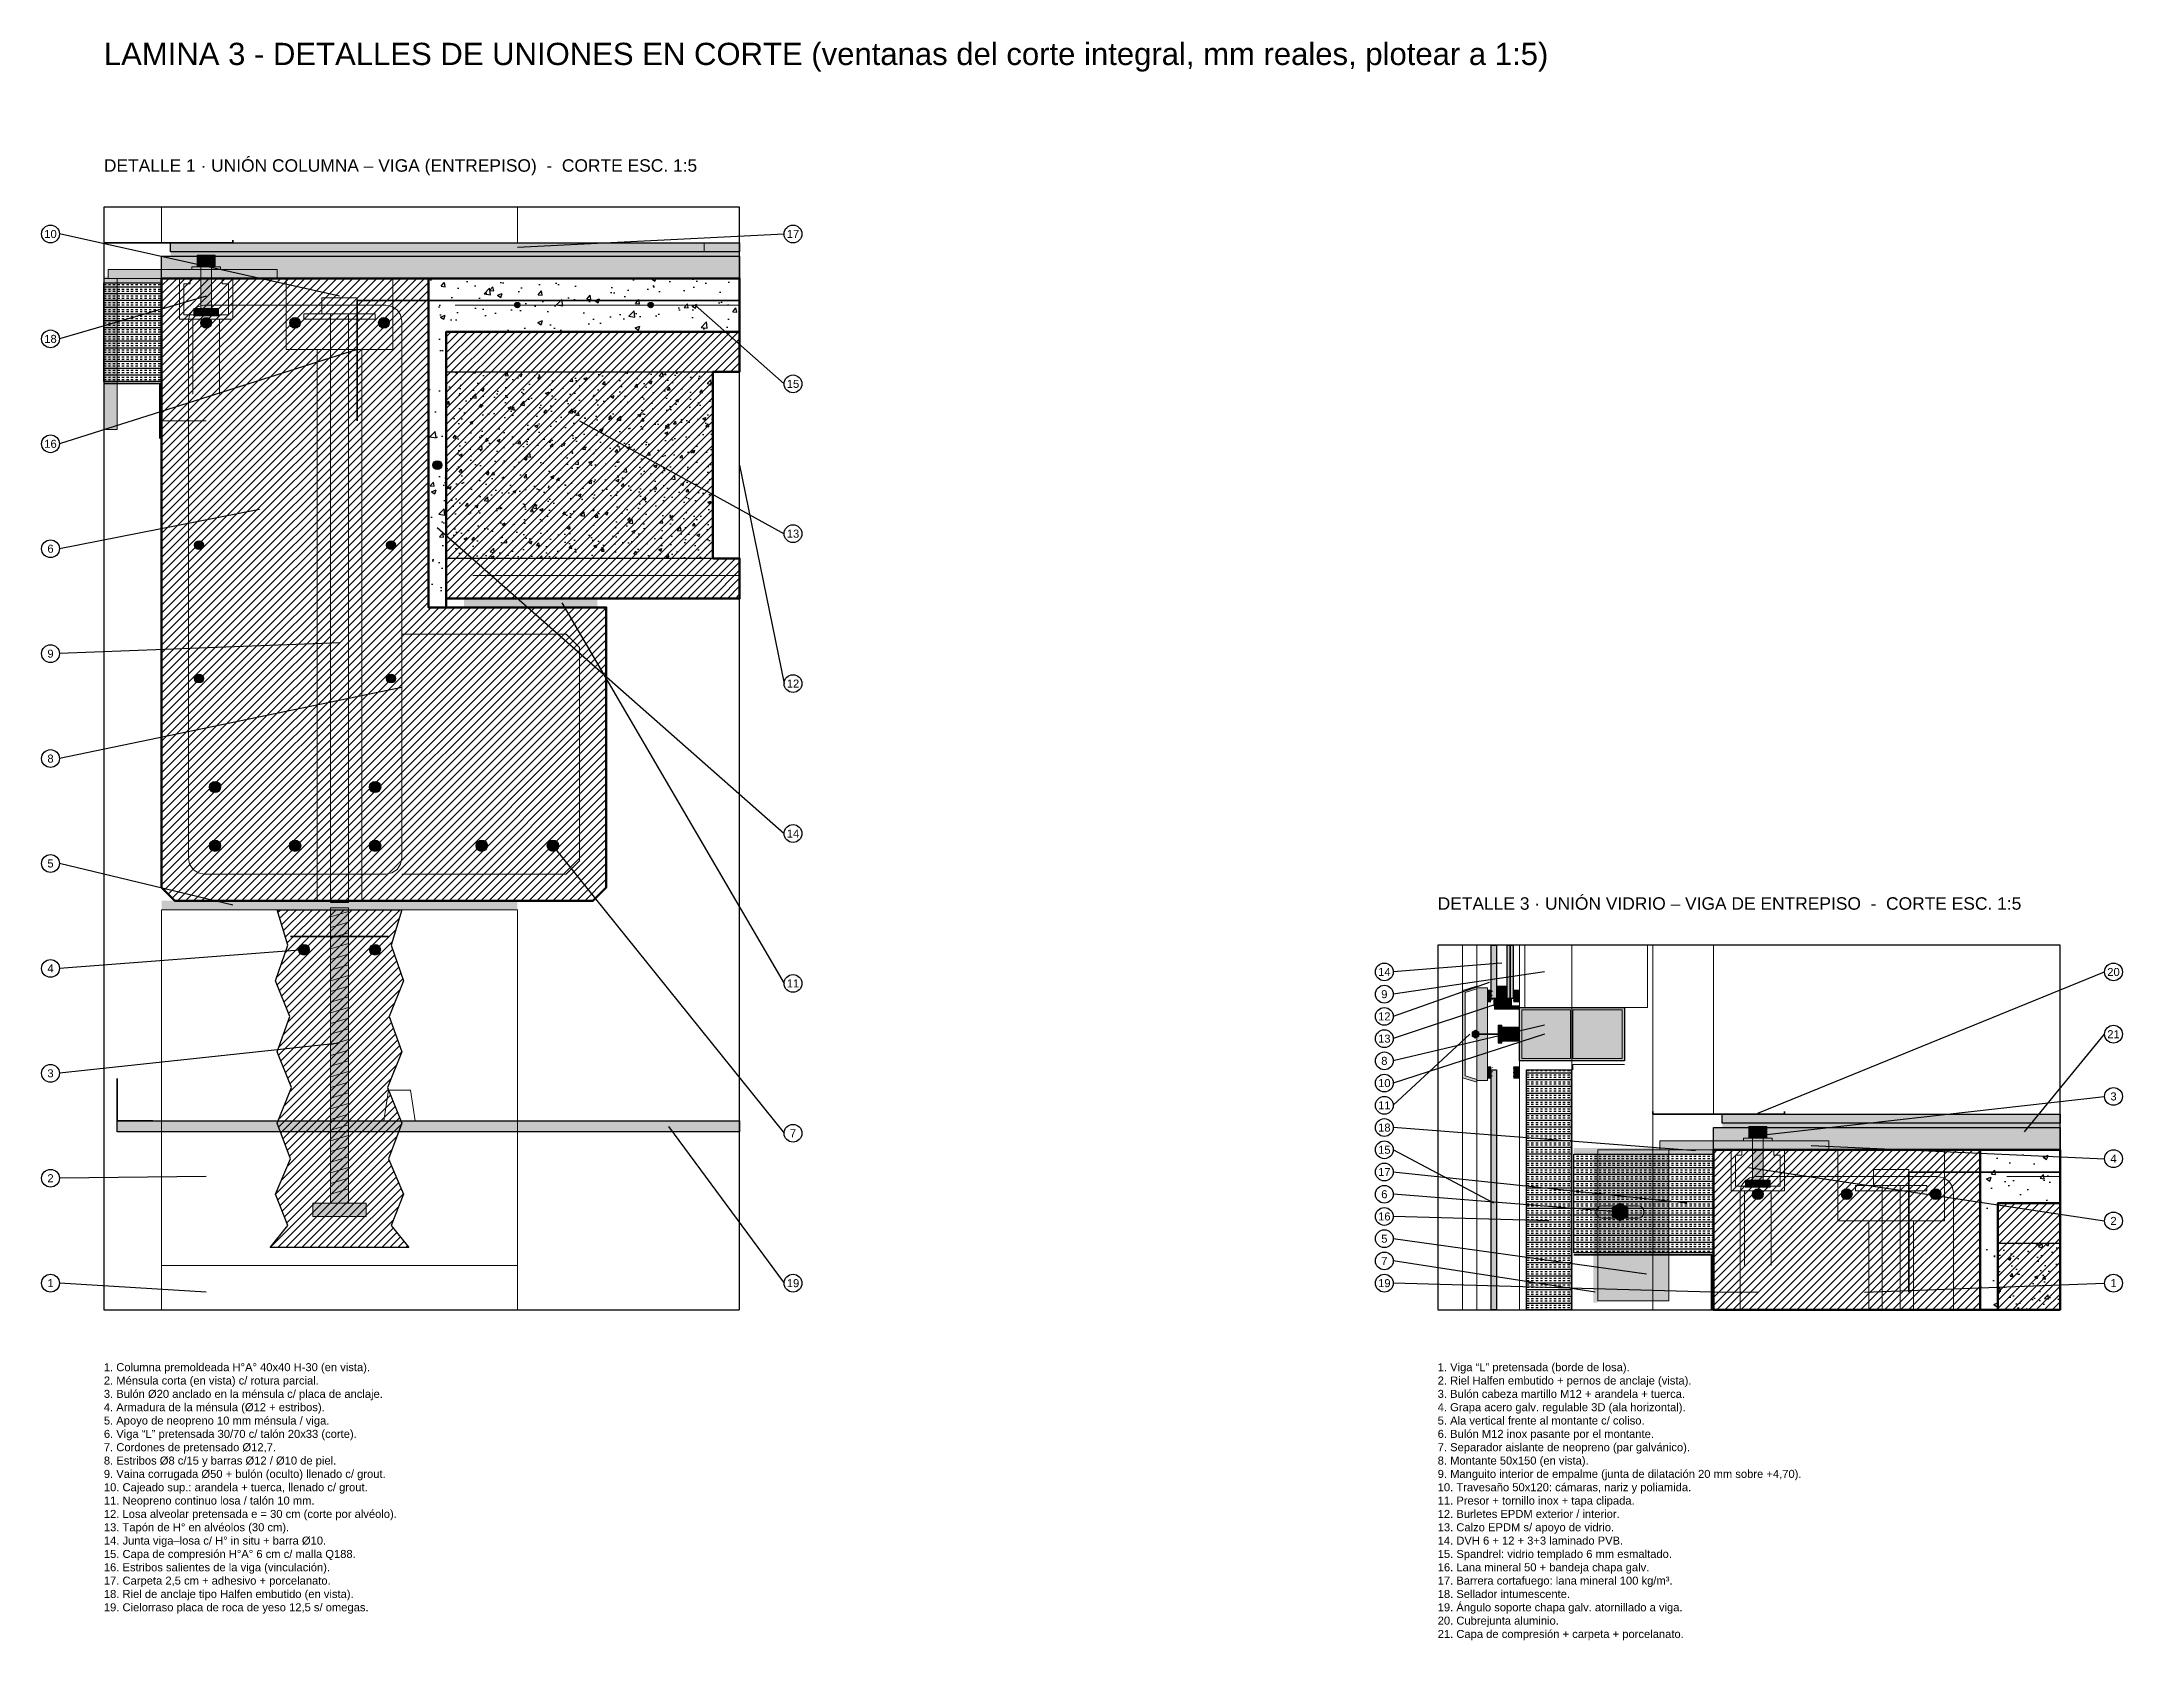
# Model space of a CAD drawing. Header units: millimetres. Extents: x -70 to 3600, y -372 to 1426.
# Drawn here: x -70 to 2270, y -372 to 1426 of the extents above; entities that cross this region are included whole.
import ezdxf
from ezdxf.enums import TextEntityAlignment as Align

# ---------------------------------------------------------------- set-up
doc = ezdxf.new("R2010")
doc.units = ezdxf.units.MM
doc.linetypes.add('DASHED', pattern=[1.524, 1.27, -0.254])
for name, color, linetype in [('A-ACERO', 250, 'Continuous'), ('A-AISLACION', 40, 'Continuous'), ('A-ALUMINIO', 253, 'Continuous'), ('A-ARMADURAS', 14, 'Continuous'), ('A-CONTORNOS', 7, 'Continuous'), ('A-HORMIGON-INSITU', 33, 'Continuous'), ('A-HORMIGON-PREMOLDEADO', 8, 'Continuous'), ('A-HORMIGON-SIMPLE', 9, 'Continuous'), ('A-MORTERO-CARPETAS', 252, 'Continuous'), ('A-NEOPRENO-SELLADORES', 7, 'Continuous'), ('A-OCULTO', 8, 'DASHED'), ('A-SELLADOR-INTUMESCENTE', 1, 'Continuous'), ('A-SOLADOS', 31, 'Continuous'), ('A-VIDRIO', 4, 'Continuous'), ('A-VISTA', 8, 'Continuous'), ('A-YESO', 254, 'Continuous'), ('X-MARCO', 8, 'DASHED'), ('X-REFERENCIAS', 1, 'Continuous'), ('X-TEXTOS', 7, 'Continuous')]:
    doc.layers.add(name, color=color, linetype=linetype)
doc.styles.add('ARIAL', font='arial.ttf')

msp = doc.modelspace()

# ---------------------------------------------------------------- hatches: boundary and pattern name
at = {"layer": 'A-ACERO', "true_color": 0x8d959c}
h = msp.add_hatch(color=252, dxfattribs=at)
h.dxf.hatch_style = 1
h.paths.add_polyline_path([(5, 1170), (195, 1170), (195, 1160), (5, 1160)])
at = {"layer": 'A-ACERO', "true_color": 0xb4bac0}
h = msp.add_hatch(color=9, dxfattribs=at)
h.dxf.hatch_style = 1
h.paths.add_polyline_path([(99, 1173), (131, 1173), (131, 1170), (99, 1170)])
h = msp.add_hatch(color=9, dxfattribs=at)
h.dxf.hatch_style = 1
h.paths.add_polyline_path([(105, 1186), (125, 1186), (125, 1173), (105, 1173)])
h = msp.add_hatch(color=9, dxfattribs=at)
h.dxf.hatch_style = 1
h.paths.add_polyline_path([(109, 1186), (121, 1186), (121, 1120), (109, 1120)])
at = {"layer": 'A-ACERO', "true_color": 0x8d959c}
h = msp.add_hatch(color=252, dxfattribs=at)
h.dxf.hatch_style = 1
h.paths.add_polyline_path([(15, 1160), (15, 990), (0, 990), (0, 1160)])
at = {"layer": 'A-ACERO', "true_color": 0xb4bac0}
h = msp.add_hatch(color=9, dxfattribs=at)
h.dxf.hatch_style = 1
h.paths.add_polyline_path([(101, 1126), (129, 1126), (129, 1118), (101, 1118)])
at = {"layer": 'A-ACERO', "true_color": 0x4a4f55}
h = msp.add_hatch(color=251, dxfattribs=at)
h.dxf.hatch_style = 1
h.paths.add_polyline_path([(255, 452), (275, 452), (275, 120), (255, 120)])
at = {"layer": 'A-ACERO', "true_color": 0xb4bac0}
h = msp.add_hatch(color=9, dxfattribs=at)
h.dxf.hatch_style = 1
h.paths.add_polyline_path([(1546.4, 307.8), (1542.5, 305.5), (1538.6, 307.8), (1538.6, 312.2), (1542.5, 314.5), (1546.4, 312.2)])
at = {"layer": 'A-ACERO', "true_color": 0x4a4f55}
h = msp.add_hatch(color=251, dxfattribs=at)
h.dxf.hatch_style = 1
h.paths.add_polyline_path([(1650, 270), (1652, 270), (1652, 0), (1650, 0)])
at = {"layer": 'A-ACERO', "true_color": 0x8d959c}
h = msp.add_hatch(color=252, dxfattribs=at)
h.dxf.hatch_style = 1
h.paths.add_polyline_path([(1750, 190), (1940, 190), (1940, 180), (1750, 180)])
at = {"layer": 'A-ACERO', "true_color": 0xb4bac0}
h = msp.add_hatch(color=9, dxfattribs=at)
h.dxf.hatch_style = 1
h.paths.add_polyline_path([(1844, 193), (1876, 193), (1876, 190), (1844, 190)])
h = msp.add_hatch(color=9, dxfattribs=at)
h.dxf.hatch_style = 1
h.paths.add_polyline_path([(1850, 206), (1870, 206), (1870, 193), (1850, 193)])
h = msp.add_hatch(color=9, dxfattribs=at)
h.dxf.hatch_style = 1
h.paths.add_polyline_path([(1854, 206), (1866, 206), (1866, 140), (1854, 140)])
at = {"layer": 'A-ACERO', "true_color": 0x8d959c}
h = msp.add_hatch(color=252, dxfattribs=at)
h.dxf.hatch_style = 1
h.paths.add_polyline_path([(1680, 180), (1760, 180), (1760, 10), (1680, 10)])
at = {"layer": 'A-ACERO', "true_color": 0xb4bac0}
h = msp.add_hatch(color=9, dxfattribs=at)
h.dxf.hatch_style = 1
h.paths.add_polyline_path([(1846, 146), (1874, 146), (1874, 138), (1846, 138)])
at = {"layer": 'A-ACERO', "true_color": 0x4a4f55}
h = msp.add_hatch(color=251, dxfattribs=at)
h.dxf.hatch_style = 1
h.paths.add_polyline_path([(235, 120), (295, 120), (295, 105), (235, 105)])
at = {"layer": 'A-ACERO', "true_color": 0xb4bac0}
h = msp.add_hatch(color=9, dxfattribs=at)
h.dxf.hatch_style = 1
h.paths.add_polyline_path([(1713.7, 105), (1705, 100), (1696.3, 105), (1696.3, 115), (1705, 120), (1713.7, 115)])
at = {"layer": 'A-AISLACION'}
h = msp.add_hatch(dxfattribs=at)
h.set_pattern_fill('INSUL', color=256, scale=0.8)
h.paths.add_polyline_path([(65, 1155), (65, 1044), (0, 1044), (0, 1155)])
h = msp.add_hatch(dxfattribs=at)
h.set_pattern_fill('INSUL', color=256, scale=0.8)
h.paths.add_polyline_path([(1600, 270), (1650, 270), (1650, 0), (1600, 0)])
h = msp.add_hatch(dxfattribs=at)
h.set_pattern_fill('INSUL', color=256, scale=0.8)
h.paths.add_polyline_path([(1653, 175), (1810, 175), (1810, 64), (1653, 64)])
at = {"layer": 'A-ALUMINIO', "true_color": 0xc3c9ce}
h = msp.add_hatch(color=9, dxfattribs=at)
h.dxf.hatch_style = 1
h.paths.add_polyline_path([(1528, 261), (1528, 359), (1544, 364), (1544, 361), (1531, 357), (1531, 263), (1544, 259), (1544, 256)])
at = {"layer": 'A-ALUMINIO', "true_color": 0x9aa3ab}
h = msp.add_hatch(color=253, dxfattribs=at)
h.dxf.hatch_style = 1
h.paths.add_polyline_path([(1544, 362), (1556, 362), (1556, 258), (1544, 258)])
h = msp.add_hatch(color=253, dxfattribs=at)
h.dxf.hatch_style = 1
h.paths.add_polyline_path([(1566.6, 364), (1577.4, 364), (1577.4, 355), (1566.6, 355)])
at = {"layer": 'A-ALUMINIO', "true_color": 0xe9e2c3}
h = msp.add_hatch(color=254, dxfattribs=at)
h.dxf.hatch_style = 1
h.paths.add_polyline_path([(1568.5, 362.5), (1575.5, 362.5), (1575.5, 356.5), (1568.5, 356.5)])
at = {"layer": 'A-ALUMINIO', "true_color": 0x9aa3ab}
h = msp.add_hatch(color=253, dxfattribs=at)
h.dxf.hatch_style = 1
h.paths.add_polyline_path([(1564, 342), (1592, 342), (1592, 338), (1564, 338)])
h = msp.add_hatch(color=253, dxfattribs=at)
h.dxf.hatch_style = 1
h.paths.add_polyline_path([(1592, 340), (1710, 340), (1710, 280), (1592, 280)])
h = msp.add_hatch(color=253, dxfattribs=at)
h.dxf.hatch_style = 1
h.paths.add_polyline_path([(1572, 318), (1592, 318), (1592, 302), (1572, 302)])
at = {"layer": 'A-ARMADURAS'}
h = msp.add_hatch(color=256, dxfattribs=at)
h.dxf.hatch_style = 1
edge = h.paths.add_edge_path()
edge.add_arc((465, 1130), 3, 0, 360)
h = msp.add_hatch(color=256, dxfattribs=at)
h.dxf.hatch_style = 1
edge = h.paths.add_edge_path()
edge.add_arc((615, 1130), 3, 0, 360)
h = msp.add_hatch(color=256, dxfattribs=at)
h.dxf.hatch_style = 1
edge = h.paths.add_edge_path()
edge.add_arc((115, 1110), 6, 0, 360)
h = msp.add_hatch(color=256, dxfattribs=at)
h.dxf.hatch_style = 1
edge = h.paths.add_edge_path()
edge.add_arc((215, 1110), 6, 0, 360)
h = msp.add_hatch(color=256, dxfattribs=at)
h.dxf.hatch_style = 1
edge = h.paths.add_edge_path()
edge.add_arc((315, 1110), 6, 0, 360)
h = msp.add_hatch(color=256, dxfattribs=at)
h.dxf.hatch_style = 1
edge = h.paths.add_edge_path()
edge.add_arc((375, 950), 5, 0, 360)
h = msp.add_hatch(color=256, dxfattribs=at)
h.dxf.hatch_style = 1
edge = h.paths.add_edge_path()
edge.add_arc((107, 860), 5, 0, 360)
h = msp.add_hatch(color=256, dxfattribs=at)
h.dxf.hatch_style = 1
edge = h.paths.add_edge_path()
edge.add_arc((323, 860), 5, 0, 360)
h = msp.add_hatch(color=256, dxfattribs=at)
h.dxf.hatch_style = 1
edge = h.paths.add_edge_path()
edge.add_arc((107, 710), 5, 0, 360)
h = msp.add_hatch(color=256, dxfattribs=at)
h.dxf.hatch_style = 1
edge = h.paths.add_edge_path()
edge.add_arc((323, 710), 5, 0, 360)
h = msp.add_hatch(color=256, dxfattribs=at)
h.dxf.hatch_style = 1
edge = h.paths.add_edge_path()
edge.add_arc((125, 588), 6.35, 0, 360)
h = msp.add_hatch(color=256, dxfattribs=at)
h.dxf.hatch_style = 1
edge = h.paths.add_edge_path()
edge.add_arc((305, 588), 6.35, 0, 360)
h = msp.add_hatch(color=256, dxfattribs=at)
h.dxf.hatch_style = 1
edge = h.paths.add_edge_path()
edge.add_arc((125, 522), 6.35, 0, 360)
h = msp.add_hatch(color=256, dxfattribs=at)
h.dxf.hatch_style = 1
edge = h.paths.add_edge_path()
edge.add_arc((215, 522), 6.35, 0, 360)
h = msp.add_hatch(color=256, dxfattribs=at)
h.dxf.hatch_style = 1
edge = h.paths.add_edge_path()
edge.add_arc((305, 522), 6.35, 0, 360)
h = msp.add_hatch(color=256, dxfattribs=at)
h.dxf.hatch_style = 1
edge = h.paths.add_edge_path()
edge.add_arc((425, 522), 6.35, 0, 360)
h = msp.add_hatch(color=256, dxfattribs=at)
h.dxf.hatch_style = 1
edge = h.paths.add_edge_path()
edge.add_arc((505, 522), 6.35, 0, 360)
h = msp.add_hatch(color=256, dxfattribs=at)
h.dxf.hatch_style = 1
edge = h.paths.add_edge_path()
edge.add_arc((225, 405), 6, 0, 360)
h = msp.add_hatch(color=256, dxfattribs=at)
h.dxf.hatch_style = 1
edge = h.paths.add_edge_path()
edge.add_arc((305, 405), 6, 0, 360)
h = msp.add_hatch(color=256, dxfattribs=at)
h.dxf.hatch_style = 1
edge = h.paths.add_edge_path()
edge.add_arc((1860, 130), 6, 0, 360)
h = msp.add_hatch(color=256, dxfattribs=at)
h.dxf.hatch_style = 1
edge = h.paths.add_edge_path()
edge.add_arc((1960, 130), 6, 0, 360)
h = msp.add_hatch(color=256, dxfattribs=at)
h.dxf.hatch_style = 1
edge = h.paths.add_edge_path()
edge.add_arc((2060, 130), 6, 0, 360)
at = {"layer": 'A-CONTORNOS', "true_color": 0x8d8d8d}
h = msp.add_hatch(color=252, dxfattribs=at)
h.dxf.hatch_style = 1
h.paths.add_polyline_path([(75, 1190), (715, 1190), (715, 1185), (75, 1185)])
h = msp.add_hatch(color=252, dxfattribs=at)
h.dxf.hatch_style = 1
h.paths.add_polyline_path([(1820, 210), (2200, 210), (2200, 205), (1820, 205)])
at = {"layer": 'A-HORMIGON-INSITU'}
h = msp.add_hatch(dxfattribs=at)
h.set_pattern_fill('AR-CONC', color=256, scale=0.3)
h.paths.add_polyline_path([(365, 1160), (715, 1160), (715, 1100), (385, 1100), (385, 790), (365, 790)])
h = msp.add_hatch(dxfattribs=at)
h.set_pattern_fill('AR-CONC', color=256, scale=0.3)
h.paths.add_polyline_path([(2110, 180), (2200, 180), (2200, 120), (2130, 120), (2130, 0), (2110, 0)])
at = {"layer": 'A-HORMIGON-PREMOLDEADO'}
h = msp.add_hatch(dxfattribs=at)
h.set_pattern_fill('ANSI31', color=256, scale=2)
h.paths.add_polyline_path([(65, 475), (65, 1160), (365, 1160), (365, 790), (565, 790), (565, 475), (550, 460), (80, 460)])
h = msp.add_hatch(dxfattribs=at)
h.set_pattern_fill('ANSI31', color=256, scale=2)
h.paths.add_polyline_path([(385, 1100), (715, 1100), (715, 1055), (685, 1055), (685, 845), (715, 845), (715, 800), (385, 800)])
h = msp.add_hatch(dxfattribs=at)
h.set_pattern_fill('ANSI31', color=256, scale=2)
h.paths.add_polyline_path([(207, 95), (193, 130), (210, 170), (195, 210), (211, 250), (195, 290), (209, 330), (193, 370), (207, 410), (195, 450), (335, 450), (323, 410), (337, 370), (321, 330), (335, 290), (319, 250), (335, 210), (320, 170), (337, 130), (323, 95), (343, 70), (187, 70)])
h = msp.add_hatch(dxfattribs=at)
h.set_pattern_fill('ANSI31', color=256, scale=2)
h.paths.add_polyline_path([(1810, 180), (2110, 180), (2110, 0), (1810, 0)])
h = msp.add_hatch(dxfattribs=at)
h.set_pattern_fill('ANSI31', color=256, scale=2)
h.paths.add_polyline_path([(2130, 120), (2200, 120), (2200, 0), (2130, 0)])
at = {"layer": 'A-HORMIGON-SIMPLE'}
h = msp.add_hatch(dxfattribs=at)
h.set_pattern_fill('AR-CONC', color=256, scale=0.2)
h.paths.add_polyline_path([(385, 1055), (685, 1055), (685, 845), (385, 845)])
h = msp.add_hatch(dxfattribs=at)
h.set_pattern_fill('AR-CONC', color=256, scale=0.2)
h.paths.add_polyline_path([(2130, 75), (2200, 75), (2200, 0), (2130, 0)])
at = {"layer": 'A-MORTERO-CARPETAS'}
h = msp.add_hatch(dxfattribs=at)
h.set_pattern_fill('AR-SAND', color=256, scale=0.15)
h.paths.add_polyline_path([(65, 1185), (715, 1185), (715, 1160), (65, 1160)])
h = msp.add_hatch(dxfattribs=at)
h.set_pattern_fill('AR-SAND', color=256, scale=0.15)
h.paths.add_polyline_path([(1810, 205), (2200, 205), (2200, 180), (1810, 180)])
at = {"layer": 'A-NEOPRENO-SELLADORES', "true_color": 0x151515}
h = msp.add_hatch(color=250, dxfattribs=at)
h.dxf.hatch_style = 1
h.paths.add_polyline_path([(405, 800), (555, 800), (555, 790), (405, 790)])
h = msp.add_hatch(color=250, dxfattribs=at)
h.dxf.hatch_style = 1
h.paths.add_polyline_path([(65, 460), (465, 460), (465, 450), (65, 450)])
at = {"layer": 'A-NEOPRENO-SELLADORES', "true_color": 0x222222}
h = msp.add_hatch(color=250, dxfattribs=at)
h.dxf.hatch_style = 1
h.paths.add_polyline_path([(1556, 360), (1560, 360), (1560, 346), (1556, 346)])
at = {"layer": 'A-NEOPRENO-SELLADORES', "true_color": 0x151515}
h = msp.add_hatch(color=250, dxfattribs=at)
h.dxf.hatch_style = 1
h.paths.add_polyline_path([(1566, 364), (1566.6, 364), (1566.6, 355), (1566, 355)])
at = {"layer": 'A-NEOPRENO-SELLADORES', "true_color": 0x555555}
h = msp.add_hatch(color=251, dxfattribs=at)
h.dxf.hatch_style = 1
h.paths.add_polyline_path([(1566, 355), (1578, 355), (1578, 350), (1566, 350)])
at = {"layer": 'A-NEOPRENO-SELLADORES', "true_color": 0x151515}
h = msp.add_hatch(color=250, dxfattribs=at)
h.dxf.hatch_style = 1
h.paths.add_polyline_path([(1577.4, 364), (1578, 364), (1578, 355), (1577.4, 355)])
at = {"layer": 'A-NEOPRENO-SELLADORES', "true_color": 0x222222}
h = msp.add_hatch(color=250, dxfattribs=at)
h.dxf.hatch_style = 1
h.paths.add_polyline_path([(1585, 360), (1592, 360), (1592, 346), (1585, 346)])
at = {"layer": 'A-NEOPRENO-SELLADORES', "true_color": 0x333333}
h = msp.add_hatch(color=250, dxfattribs=at)
h.dxf.hatch_style = 1
h.paths.add_polyline_path([(1563, 350), (1583, 350), (1583, 342), (1563, 342)])
at = {"layer": 'A-NEOPRENO-SELLADORES', "true_color": 0x3c4650}
h = msp.add_hatch(color=149, dxfattribs=at)
h.dxf.hatch_style = 1
h.paths.add_polyline_path([(1568, 320), (1572, 320), (1572, 300), (1568, 300)])
at = {"layer": 'A-NEOPRENO-SELLADORES', "true_color": 0x222222}
h = msp.add_hatch(color=250, dxfattribs=at)
h.dxf.hatch_style = 1
h.paths.add_polyline_path([(1556, 274), (1560, 274), (1560, 260), (1556, 260)])
h = msp.add_hatch(color=250, dxfattribs=at)
h.dxf.hatch_style = 1
h.paths.add_polyline_path([(1585, 274), (1592, 274), (1592, 260), (1585, 260)])
at = {"layer": 'A-NEOPRENO-SELLADORES', "true_color": 0x151515}
h = msp.add_hatch(color=250, dxfattribs=at)
h.dxf.hatch_style = 1
h.paths.add_polyline_path([(1675, 182), (1680, 182), (1680, 8), (1675, 8)])
at = {"layer": 'A-SELLADOR-INTUMESCENTE', "true_color": 0xc0392b}
h = msp.add_hatch(color=22, dxfattribs=at)
h.dxf.hatch_style = 1
h.paths.add_polyline_path([(65, 1162), (65, 1155), (0, 1155), (0, 1162)])
h = msp.add_hatch(color=22, dxfattribs=at)
h.dxf.hatch_style = 1
h.paths.add_polyline_path([(1653, 182), (1810, 182), (1810, 175), (1653, 175)])
at = {"layer": 'A-SOLADOS', "true_color": 0xcdbb9c}
h = msp.add_hatch(color=9, dxfattribs=at)
h.dxf.hatch_style = 1
h.paths.add_polyline_path([(75, 1200), (715, 1200), (715, 1190), (75, 1190)])
h = msp.add_hatch(color=9, dxfattribs=at)
h.dxf.hatch_style = 1
h.paths.add_polyline_path([(1820, 220), (2200, 220), (2200, 210), (1820, 210)])
at = {"layer": 'A-VIDRIO', "true_color": 0xbfe3f0}
h = msp.add_hatch(color=254, dxfattribs=at)
h.dxf.hatch_style = 1
h.paths.add_polyline_path([(1560, 410), (1566, 410), (1566, 350), (1560, 350)])
h = msp.add_hatch(color=254, dxfattribs=at)
h.dxf.hatch_style = 1
h.paths.add_polyline_path([(1578, 410), (1581, 410), (1581, 350), (1578, 350)])
at = {"layer": 'A-VIDRIO', "true_color": 0xe8f3f7}
h = msp.add_hatch(color=7, dxfattribs=at)
h.dxf.hatch_style = 1
h.paths.add_polyline_path([(1581, 410), (1581.8, 410), (1581.8, 350), (1581, 350)])
at = {"layer": 'A-VIDRIO', "true_color": 0xbfe3f0}
h = msp.add_hatch(color=254, dxfattribs=at)
h.dxf.hatch_style = 1
h.paths.add_polyline_path([(1581.8, 410), (1584.8, 410), (1584.8, 350), (1581.8, 350)])
at = {"layer": 'A-VIDRIO', "true_color": 0x6f8796}
h = msp.add_hatch(color=252, dxfattribs=at)
h.dxf.hatch_style = 1
h.paths.add_polyline_path([(1560, 270), (1566, 270), (1566, 0), (1560, 0)])
at = {"layer": 'A-YESO', "true_color": 0xf2f2f2}
h = msp.add_hatch(color=7, dxfattribs=at)
h.dxf.hatch_style = 1
h.paths.add_polyline_path([(15, 212.5), (715, 212.5), (715, 200), (15, 200)])

# ---------------------------------------------------------------- linework, layer by layer
at = {"layer": 'A-ACERO', "lineweight": 13}
for points in [[(5, 1170), (195, 1170), (195, 1160), (5, 1160)], [(99, 1173), (131, 1173), (131, 1170), (99, 1170)], [(105, 1186), (125, 1186), (125, 1173), (105, 1173)], [(109, 1186), (121, 1186), (121, 1120), (109, 1120)], [(15, 1160), (15, 990), (0, 990), (0, 1160)], [(101, 1126), (129, 1126), (129, 1118), (101, 1118)], [(255, 452), (275, 452), (275, 120), (255, 120)], [(1546.4, 307.8), (1542.5, 305.5), (1538.6, 307.8), (1538.6, 312.2), (1542.5, 314.5), (1546.4, 312.2)], [(1750, 190), (1940, 190), (1940, 180), (1750, 180)], [(1844, 193), (1876, 193), (1876, 190), (1844, 190)], [(1850, 206), (1870, 206), (1870, 193), (1850, 193)], [(1854, 206), (1866, 206), (1866, 140), (1854, 140)], [(1680, 180), (1760, 180), (1760, 10), (1680, 10)], [(1846, 146), (1874, 146), (1874, 138), (1846, 138)], [(235, 120), (295, 120), (295, 105), (235, 105)], [(1713.7, 105), (1705, 100), (1696.3, 105), (1696.3, 115), (1705, 120), (1713.7, 115)]]:
    msp.add_lwpolyline(points, close=True, dxfattribs=at)
at = {"layer": 'A-AISLACION', "lineweight": 25}
for points in [[(65, 1155), (65, 1044), (0, 1044), (0, 1155)], [(1600, 270), (1650, 270), (1650, 0), (1600, 0)], [(1653, 175), (1810, 175), (1810, 64), (1653, 64)]]:
    msp.add_lwpolyline(points, close=True, dxfattribs=at)
at = {"layer": 'A-ALUMINIO', "lineweight": 13}
for points in [[(1528, 261), (1528, 359), (1544, 364), (1544, 361), (1531, 357), (1531, 263), (1544, 259), (1544, 256)], [(1544, 362), (1556, 362), (1556, 258), (1544, 258)], [(1566.6, 364), (1577.4, 364), (1577.4, 355), (1566.6, 355)], [(1564, 342), (1592, 342), (1592, 338), (1564, 338)], [(1572, 318), (1592, 318), (1592, 302), (1572, 302)]]:
    msp.add_lwpolyline(points, close=True, dxfattribs=at)
at = {"layer": 'A-ALUMINIO', "lineweight": 25}
msp.add_lwpolyline([(1592, 340), (1710, 340), (1710, 280), (1592, 280)], close=True, dxfattribs=at)
at = {"layer": 'A-ARMADURAS', "lineweight": 18}
for points in [[(317, 490), (323.9, 491.4), (329.7, 495.3), (333.6, 501.1), (335, 508), (335, 1112), (333.6, 1118.9), (329.7, 1124.7), (323.9, 1128.6), (317, 1130), (113, 1130), (106.1, 1128.6), (100.3, 1124.7), (96.4, 1118.9), (95, 1112), (95, 508), (96.4, 501.1), (100.3, 495.3), (106.1, 491.4), (113, 490), (317, 490)], [(395, 1130), (715, 1130)], [(415, 826), (715, 826)], [(335, 490), (520, 490), (535, 505), (535, 745), (520, 760), (335, 760)], [(2080, 0), (2080, 132), (2078.6, 138.9), (2074.7, 144.7), (2068.9, 148.6), (2062, 150), (1858, 150), (1851.1, 148.6), (1845.3, 144.7), (1841.4, 138.9), (1840, 132), (1840, 0)], [(2140, 150), (2200, 150)]]:
    msp.add_lwpolyline(points, dxfattribs=at)
at = {"layer": 'A-ARMADURAS', "lineweight": 35}
for points in [[(285, 1000), (285, 1135), (715, 1135)], [(210, 420), (320, 420)], [(2030, 20), (2030, 155), (2200, 155)]]:
    msp.add_lwpolyline(points, dxfattribs=at)
at = {"layer": 'A-ARMADURAS'}
for centre, radius in [((465, 1130), 3), ((615, 1130), 3), ((115, 1110), 6), ((215, 1110), 6), ((315, 1110), 6), ((375, 950), 5), ((107, 860), 5), ((323, 860), 5), ((107, 710), 5), ((323, 710), 5), ((125, 588), 6.35), ((305, 588), 6.35), ((125, 522), 6.35), ((215, 522), 6.35), ((305, 522), 6.35), ((425, 522), 6.35), ((505, 522), 6.35), ((225, 405), 6), ((305, 405), 6), ((1860, 130), 6), ((1960, 130), 6), ((2060, 130), 6)]:
    msp.add_circle(centre, radius, dxfattribs=at)
at = {"layer": 'A-CONTORNOS', "lineweight": 35}
for points in [[(0, 1200), (145, 1200), (145, 1203)], [(0, 1042), (63, 1042), (63, 980)], [(1546, 310), (1588, 310)], [(15, 260), (15, 212.5), (55, 212.5)], [(1742, 223), (1742, 220), (1890, 220), (1890, 223)], [(1653, 62), (1808, 62), (1808, 0)]]:
    msp.add_lwpolyline(points, dxfattribs=at)
at = {"layer": 'A-CONTORNOS', "lineweight": 18}
for points in [[(675, 1190), (675, 1200)], [(685, 1055), (715, 1055)], [(63, 1000), (115, 1000)], [(685, 845), (715, 845)], [(255, 442), (275, 448)], [(255, 430), (275, 436)], [(255, 418), (275, 424)], [(255, 406), (275, 412)], [(255, 394), (275, 400)], [(255, 382), (275, 388)], [(255, 370), (275, 376)], [(255, 358), (275, 364)], [(255, 346), (275, 352)], [(1560, 357.7), (1561.5, 358.7)], [(1560, 353), (1561.5, 354)], [(1585, 357.7), (1590.5, 358.7)], [(1585, 353), (1590.5, 354)], [(255, 334), (275, 340)], [(255, 322), (275, 328)], [(1560, 348.3), (1561.5, 349.3)], [(1585, 348.3), (1590.5, 349.3)], [(255, 310), (275, 316)], [(255, 298), (275, 304)], [(255, 286), (275, 292)], [(255, 274), (275, 280)], [(255, 262), (275, 268)], [(1560, 271.7), (1561.5, 272.7)], [(1560, 267), (1561.5, 268)], [(1560, 262.3), (1561.5, 263.3)], [(1585, 271.7), (1590.5, 272.7)], [(1585, 267), (1590.5, 268)], [(1585, 262.3), (1590.5, 263.3)], [(1652, 270), (1652, 276), (1710, 276)], [(255, 250), (275, 256)], [(255, 238), (275, 244)], [(305, 212.5), (315, 212.5), (320, 247), (345, 247), (350, 212.5), (360, 212.5)], [(255, 226), (275, 232)], [(255, 214), (275, 220)], [(705, 212.5), (715, 212.5)], [(255, 202), (275, 208)], [(255, 190), (275, 196)], [(255, 178), (275, 184)], [(255, 166), (275, 172)], [(255, 154), (275, 160)], [(255, 142), (275, 148)], [(255, 130), (275, 136)], [(1808, 20), (1860, 20)]]:
    msp.add_lwpolyline(points, dxfattribs=at)
at = {"layer": 'A-CONTORNOS', "lineweight": 13}
for points in [[(1594.5, 337.5), (1649.5, 337.5), (1649.5, 282.5), (1594.5, 282.5)], [(1652, 337.5), (1707.5, 337.5), (1707.5, 282.5), (1652, 282.5)], [(1725, 117), (1727.7, 116.5), (1729.9, 114.9), (1731.5, 112.7), (1732, 110), (1731.5, 107.3), (1729.9, 105.1), (1727.7, 103.5), (1725, 103), (1685, 103), (1682.3, 103.5), (1680.1, 105.1), (1678.5, 107.3), (1678, 110), (1678.5, 112.7), (1680.1, 114.9), (1682.3, 116.5), (1685, 117)]]:
    msp.add_lwpolyline(points, close=True, dxfattribs=at)
at = {"layer": 'A-CONTORNOS'}
for centre, radius in [((1582, 310), 3.2), ((1705, 110), 6)]:
    msp.add_circle(centre, radius, dxfattribs=at)
at = {"layer": 'A-HORMIGON-INSITU', "lineweight": 50}
for points in [[(365, 1160), (715, 1160), (715, 1100), (385, 1100), (385, 790), (365, 790)], [(2110, 180), (2200, 180), (2200, 120), (2130, 120), (2130, 0), (2110, 0)]]:
    msp.add_lwpolyline(points, close=True, dxfattribs=at)
at = {"layer": 'A-HORMIGON-PREMOLDEADO', "lineweight": 50}
for points in [[(65, 475), (65, 1160), (365, 1160), (365, 790), (565, 790), (565, 475), (550, 460), (80, 460)], [(385, 1100), (715, 1100), (715, 1055), (685, 1055), (685, 845), (715, 845), (715, 800), (385, 800)], [(1810, 180), (2110, 180), (2110, 0), (1810, 0)], [(2130, 120), (2200, 120), (2200, 0), (2130, 0)]]:
    msp.add_lwpolyline(points, close=True, dxfattribs=at)
at = {"layer": 'A-HORMIGON-PREMOLDEADO', "lineweight": 25}
msp.add_lwpolyline([(207, 95), (193, 130), (210, 170), (195, 210), (211, 250), (195, 290), (209, 330), (193, 370), (207, 410), (195, 450), (335, 450), (323, 410), (337, 370), (321, 330), (335, 290), (319, 250), (335, 210), (320, 170), (337, 130), (323, 95), (343, 70), (187, 70)], close=True, dxfattribs=at)
at = {"layer": 'A-HORMIGON-SIMPLE', "lineweight": 25}
for points in [[(385, 1055), (685, 1055), (685, 845), (385, 845)], [(2130, 75), (2200, 75), (2200, 0), (2130, 0)]]:
    msp.add_lwpolyline(points, close=True, dxfattribs=at)
at = {"layer": 'A-MORTERO-CARPETAS', "lineweight": 25}
for points in [[(65, 1185), (715, 1185), (715, 1160), (65, 1160)], [(1810, 205), (2200, 205), (2200, 180), (1810, 180)]]:
    msp.add_lwpolyline(points, close=True, dxfattribs=at)
at = {"layer": 'A-NEOPRENO-SELLADORES', "lineweight": 13}
for points in [[(1563, 350), (1583, 350), (1583, 342), (1563, 342)], [(1568, 320), (1572, 320), (1572, 300), (1568, 300)]]:
    msp.add_lwpolyline(points, close=True, dxfattribs=at)
at = {"layer": 'A-OCULTO', "lineweight": 13}
for points in [[(97, 1160), (97, 1154), (90, 1154), (90, 1119), (140, 1119), (140, 1154), (133, 1154), (133, 1160), (145, 1160), (145, 1114), (85, 1114), (85, 1160)], [(205, 1160), (325, 1160), (325, 1080), (205, 1080)], [(245, 1138), (285, 1138), (285, 1120), (245, 1120)], [(225, 1120), (305, 1120), (305, 1114), (225, 1114)], [(255, 1120), (275, 1120), (275, 458), (255, 458)], [(240, 1080), (290, 1080), (290, 460), (240, 460)], [(1598, 410), (1736, 410), (1736, 340), (1598, 340)], [(1842, 180), (1842, 174), (1835, 174), (1835, 139), (1885, 139), (1885, 174), (1878, 174), (1878, 180), (1890, 180), (1890, 134), (1830, 134), (1830, 180)], [(1950, 180), (2070, 180), (2070, 100), (1950, 100)], [(1990, 158), (2030, 158), (2030, 140), (1990, 140)], [(1970, 140), (2050, 140), (2050, 134), (1970, 134)], [(2000, 140), (2020, 140), (2020, 0), (2000, 0)], [(1985, 100), (2035, 100), (2035, 0), (1985, 0)]]:
    msp.add_lwpolyline(points, close=True, dxfattribs=at)
at = {"layer": 'A-OCULTO', "lineweight": 18}
for points in [[(100, 1114), (100, 1030)], [(130, 1114), (130, 1030)], [(1651, 0), (1651, 410)], [(1845, 134), (1845, 50)], [(1875, 134), (1875, 50)]]:
    msp.add_lwpolyline(points, dxfattribs=at)
at = {"layer": 'A-SOLADOS', "lineweight": 25}
for points in [[(75, 1200), (715, 1200), (715, 1190), (75, 1190)], [(1820, 220), (2200, 220), (2200, 210), (1820, 210)]]:
    msp.add_lwpolyline(points, close=True, dxfattribs=at)
at = {"layer": 'A-VIDRIO', "lineweight": 25}
for points in [[(1560, 410), (1566, 410), (1566, 350), (1560, 350)], [(1578, 410), (1581, 410), (1581, 350), (1578, 350)], [(1581.8, 410), (1584.8, 410), (1584.8, 350), (1581.8, 350)], [(1560, 270), (1566, 270), (1566, 0), (1560, 0)]]:
    msp.add_lwpolyline(points, close=True, dxfattribs=at)
at = {"layer": 'A-VISTA', "lineweight": 13}
for points in [[(65, 1240), (465, 1240), (465, 1200), (65, 1200)], [(65, 450), (465, 450), (465, 50), (65, 50)], [(1528, 410), (1544, 410), (1544, 0), (1528, 0)], [(1592, 410), (1742, 410), (1742, 0), (1592, 0)], [(1810, 410), (2200, 410), (2200, 220), (1810, 220)], [(65, 50), (465, 50), (465, 0), (65, 0)]]:
    msp.add_lwpolyline(points, close=True, dxfattribs=at)
at = {"layer": 'A-YESO', "lineweight": 25}
msp.add_lwpolyline([(15, 212.5), (715, 212.5), (715, 200), (15, 200)], close=True, dxfattribs=at)
at = {"layer": 'X-MARCO'}
for points in [[(0, 0), (715, 0), (715, 1240), (0, 1240)], [(1500, 0), (2200, 0), (2200, 410), (1500, 410)]]:
    msp.add_lwpolyline(points, close=True, dxfattribs=at)
at = {"layer": 'X-REFERENCIAS'}
for p, q in [((265, 1140), (-50, 1210)), ((465, 1195), (765, 1210)), ((115, 1140), (-50, 1092)), ((665, 1130), (765, 1041.4)), ((285, 1080), (-50, 974)), ((535, 1000), (765, 872.9)), ((715, 950), (765, 704.3)), ((175, 900), (-50, 856)), ((375, 880), (765, 535.7)), ((515, 795), (765, 367.1)), ((265, 750), (-50, 738)), ((335, 700), (-50, 620)), ((505, 522), (765, 198.6)), ((145, 455), (-50, 502)), ((225, 405), (-50, 384)), ((1572, 390), (1450, 380)), ((1620, 380), (1450, 355)), ((1860, 221), (2250, 380)), ((1558, 368), (1450, 330)), ((1573, 346), (1450, 305)), ((1620, 320), (1450, 280)), ((1620, 310), (1450, 255)), ((1536, 310), (1450, 230)), ((2160, 200), (2250, 310)), ((265, 300), (-50, 266)), ((1860, 196), (2250, 240)), ((635, 206), (765, 30)), ((1790, 179), (1450, 205)), ((1563, 120), (1450, 180)), ((1920, 185), (2250, 170)), ((115, 150), (-50, 148)), ((1780, 120), (1450, 155)), ((1850, 160), (2250, 100)), ((1705, 110), (1450, 130)), ((1625, 100), (1450, 105)), ((1735, 40), (1450, 80)), ((1677, 20), (1450, 55)), ((115, 20), (-50, 30)), ((1808, 20), (1450, 30)), ((1980, 20), (2250, 30))]:
    msp.add_line(p, q, dxfattribs=at)
for centre in [(-60, 1210), (775, 1210), (-60, 1092), (775, 1041.4), (-60, 974), (-60, 856), (775, 872.9), (-60, 738), (775, 704.3), (-60, 620), (775, 535.7), (-60, 502), (-60, 384), (775, 367.1), (1440, 380), (2260, 380), (1440, 355), (1440, 330), (1440, 305), (2260, 310), (1440, 280), (-60, 266), (1440, 255), (1440, 230), (2260, 240), (1440, 205), (775, 198.6), (1440, 180), (1440, 155), (2260, 170), (-60, 148), (1440, 130), (1440, 105), (2260, 100), (1440, 80), (1440, 55), (-60, 30), (775, 30), (1440, 30), (2260, 30)]:
    msp.add_circle(centre, 10, dxfattribs=at)

# ---------------------------------------------------------------- texts
at = {"layer": 'X-REFERENCIAS', "style": 'ARIAL'}
for s, p in [('10', (-60, 1210)), ('17', (775, 1210)), ('18', (-60, 1092)), ('15', (775, 1041.4)), ('16', (-60, 974)), ('13', (775, 872.9)), ('6', (-60, 856)), ('9', (-60, 738)), ('12', (775, 704.3)), ('8', (-60, 620)), ('14', (775, 535.7)), ('5', (-60, 502)), ('4', (-60, 384)), ('14', (1440, 380)), ('20', (2260, 380)), ('11', (775, 367.1)), ('9', (1440, 355)), ('12', (1440, 330)), ('13', (1440, 305)), ('21', (2260, 310)), ('8', (1440, 280)), ('3', (-60, 266)), ('10', (1440, 255)), ('11', (1440, 230)), ('3', (2260, 240)), ('7', (775, 198.6)), ('18', (1440, 205)), ('15', (1440, 180)), ('4', (2260, 170)), ('2', (-60, 148)), ('17', (1440, 155)), ('6', (1440, 130)), ('16', (1440, 105)), ('2', (2260, 100)), ('5', (1440, 80)), ('7', (1440, 55)), ('1', (-60, 30)), ('19', (775, 30)), ('19', (1440, 30)), ('1', (2260, 30))]:
    msp.add_text(s, height=9, dxfattribs=at).set_placement(p, align=Align.MIDDLE_CENTER)
at = {"layer": 'X-TEXTOS', "style": 'ARIAL'}
for s, height, p in [('LAMINA 3 - DETALLES DE UNIONES EN CORTE (ventanas del corte integral, mm reales, plotear a 1:5)', 25, (0, 1400)), ('DETALLE 1 · UNIÓN COLUMNA – VIGA (ENTREPISO)  -  CORTE ESC. 1:5', 14, (0, 1280)), ('DETALLE 3 · UNIÓN VIDRIO – VIGA DE ENTREPISO  -  CORTE ESC. 1:5', 14, (1500, 450))]:
    msp.add_text(s, height=height, dxfattribs=at).set_placement(p)
at = {"layer": 'X-TEXTOS', "char_height": 9, "attachment_point": 1, "style": 'ARIAL'}
for s, insert, width in [('1. Columna premoldeada H°A° 40x40 H-30 (en vista).\\P2. Ménsula corta (en vista) c/ rotura parcial.\\P3. Bulón Ø20 anclado en la ménsula c/ placa de anclaje.\\P4. Armadura de la ménsula (Ø12 + estribos).\\P5. Apoyo de neopreno 10 mm ménsula / viga.\\P6. Viga “L” pretensada 30/70 c/ talón 20x33 (corte).\\P7. Cordones de pretensado Ø12,7.\\P8. Estribos Ø8 c/15 y barras Ø12 / Ø10 de piel.\\P9. Vaina corrugada Ø50 + bulón (oculto) llenado c/ grout.\\P10. Cajeado sup.: arandela + tuerca, llenado c/ grout.\\P11. Neopreno continuo losa / talón 10 mm.\\P12. Losa alveolar pretensada e = 30 cm (corte por alvéolo).\\P13. Tapón de H° en alvéolos (30 cm).\\P14. Junta viga–losa c/ H° in situ + barra Ø10.\\P15. Capa de compresión H°A° 6 cm c/ malla Q188.\\P16. Estribos salientes de la viga (vinculación).\\P17. Carpeta 2,5 cm + adhesivo + porcelanato.\\P18. Riel de anclaje tipo Halfen embutido (en vista).\\P19. Cielorraso placa de roca de yeso 12,5 s/ omegas.', (0, -60), 715), ('1. Viga “L” pretensada (borde de losa).\\P2. Riel Halfen embutido + pernos de anclaje (vista).\\P3. Bulón cabeza martillo M12 + arandela + tuerca.\\P4. Grapa acero galv. regulable 3D (ala horizontal).\\P5. Ala vertical frente al montante c/ coliso.\\P6. Bulón M12 inox pasante por el montante.\\P7. Separador aislante de neopreno (par galvánico).\\P8. Montante 50x150 (en vista).\\P9. Manguito interior de empalme (junta de dilatación 20 mm sobre +4,70).\\P10. Travesaño 50x120: cámaras, nariz y poliamida.\\P11. Presor + tornillo inox + tapa clipada.\\P12. Burletes EPDM exterior / interior.\\P13. Calzo EPDM s/ apoyo de vidrio.\\P14. DVH 6 + 12 + 3+3 laminado PVB.\\P15. Spandrel: vidrio templado 6 mm esmaltado.\\P16. Lana mineral 50 + bandeja chapa galv.\\P17. Barrera cortafuego: lana mineral 100 kg/m³.\\P18. Sellador intumescente.\\P19. Ángulo soporte chapa galv. atornillado a viga.\\P20. Cubrejunta aluminio.\\P21. Capa de compresión + carpeta + porcelanato.', (1500, -60), 700)]:
    msp.add_mtext(s, dxfattribs=dict(at, insert=insert, width=width))

doc.saveas('drawing.dxf')
